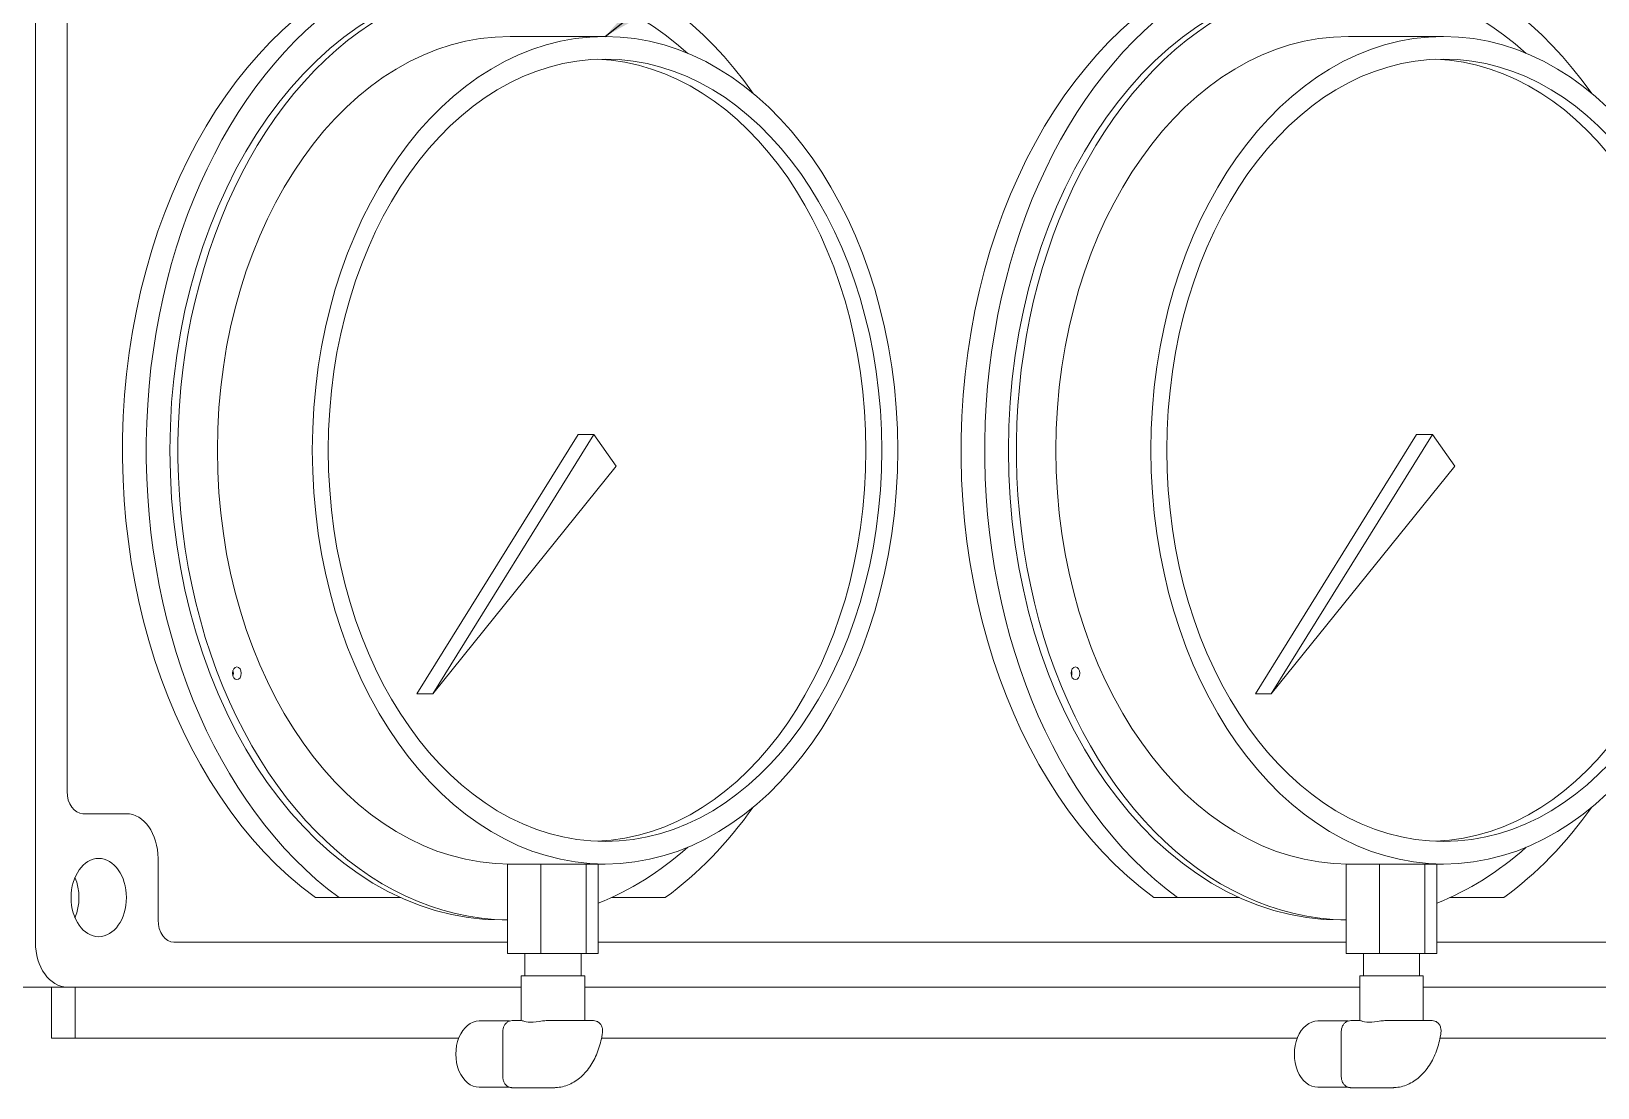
# Model space of a CAD drawing. Header units: inches. Extents: x 20 to 536, y 8 to 344.
# Drawn here: x 294.15 to 302.9, y 107 to 112.91 of the extents above; entities that cross this region are included whole.
import ezdxf

# ---------------------------------------------------------------- set-up
doc = ezdxf.new("R2010")
doc.units = ezdxf.units.IN
doc.header["$LTSCALE"] = 16
doc.header["$MEASUREMENT"] = 0
doc.layers.add('Symbol (ANSI)', color=7, linetype='Continuous', lineweight=25)
doc.layers.add('Visible (ANSI)', color=7, linetype='Continuous', lineweight=50)
doc.styles.add('Standard D-E', font='arial.ttf')
doc.dimstyles.new('in [mm] D-E NeptuneBenson$7', dxfattribs={"dimscale": 16, "dimtxt": 0.15, "dimasz": 0.098425, "dimexe": 0.125, "dimexo": 0.063, "dimgap": 0.031496, "dimtad": 0, "dimtih": 1, "dimtoh": 1, "dimdec": 4, "dimrnd": 1e-08, "dimzin": 3, "dimdsep": 46, "dimlunit": 5, "dimtxsty": 'Standard D-E', "dimcen": 0.09, "dimdle": 0.393701, "dimclrd": 256, "dimclre": 256, "dimclrt": 256, "dimadec": 1, "dimazin": 1, "dimtfac": 1, "dimtofl": 0, "dimtmove": 0, "dimatfit": 3, "dimfxl": 1, "dimfrac": 1, "dimtolj": 1, "dimtzin": 4, "dimlwd": -1, "dimlwe": -1, "dimarcsym": 0})

msp = doc.modelspace()

# ---------------------------------------------------------------- linework, layer by layer
at = {"layer": 'Visible (ANSI)', "linetype": 'Continuous', "lineweight": 18}
for p, q in [((294.17022, 107.81734), (294.17022, 115.31734)), ((294.34703, 108.66109), (294.34703, 114.47359)), ((296.8219, 112.87981), (297.35223, 112.87981)), ((301.50643, 112.87981), (302.03676, 112.87981)), ((296.3013, 109.20606), (297.20134, 110.6557)), ((296.38968, 109.20606), (297.28973, 110.6557)), ((297.20134, 110.6557), (297.28973, 110.6557)), ((297.28973, 110.6557), (297.41473, 110.47892)), ((300.98583, 109.20606), (301.88587, 110.6557)), ((301.07422, 109.20606), (301.97426, 110.6557)), ((301.88587, 110.6557), (301.97426, 110.6557)), ((301.97426, 110.6557), (302.09926, 110.47892)), ((297.41473, 110.47892), (296.38968, 109.20606)), ((302.09926, 110.47892), (301.07422, 109.20606)), ((296.3013, 109.20606), (296.38968, 109.20606)), ((300.98583, 109.20606), (301.07422, 109.20606)), ((294.67846, 108.53609), (294.43541, 108.53609)), ((294.85523, 107.94238), (294.85523, 108.28609)), ((296.99347, 108.25481), (296.80804, 108.25481)), ((296.80804, 108.25481), (296.80804, 107.75481)), ((297.24677, 108.25481), (296.99347, 108.25481)), ((296.99347, 108.25481), (296.99347, 107.75481)), ((297.24677, 108.25481), (297.24677, 107.75481)), ((297.24677, 108.25481), (297.35223, 108.25481)), ((297.31464, 108.25481), (297.31464, 107.75481)), ((301.678, 108.25481), (301.49258, 108.25481)), ((301.49258, 108.25481), (301.49258, 107.75481)), ((301.9313, 108.25481), (301.678, 108.25481)), ((301.678, 108.25481), (301.678, 107.75481)), ((301.9313, 108.25481), (301.9313, 107.75481)), ((301.9313, 108.25481), (302.03676, 108.25481)), ((301.99917, 108.25481), (301.99917, 107.75481)), ((295.73394, 108.06738), (295.86652, 108.06738)), ((296.21159, 108.06738), (295.86652, 108.06738)), ((297.68889, 108.06738), (297.38802, 108.06738)), ((300.41847, 108.06738), (300.55106, 108.06738)), ((300.89612, 108.06738), (300.55106, 108.06738)), ((302.37342, 108.06738), (302.07255, 108.06738)), ((296.77771, 107.94231), (296.80804, 107.94231)), ((301.46224, 107.94231), (301.49258, 107.94231)), ((296.80804, 107.81738), (294.94362, 107.81738)), ((301.49258, 107.81738), (297.31464, 107.81738)), ((303.29632, 107.81738), (301.99917, 107.81738)), ((296.80804, 107.75481), (296.99347, 107.75481)), ((296.90436, 107.75481), (296.90436, 107.62981)), ((296.99347, 107.75481), (297.24677, 107.75481)), ((297.21832, 107.75481), (297.21832, 107.62981)), ((297.24677, 107.75481), (297.31464, 107.75481)), ((301.49258, 107.75481), (301.678, 107.75481)), ((301.58889, 107.75481), (301.58889, 107.62981)), ((301.678, 107.75481), (301.9313, 107.75481)), ((301.90285, 107.75481), (301.90285, 107.62981)), ((301.9313, 107.75481), (301.99917, 107.75481)), ((297.23884, 107.62981), (296.88384, 107.62981)), ((296.88384, 107.62981), (296.88384, 107.37981)), ((297.23884, 107.62981), (297.23884, 107.37981)), ((301.92337, 107.62981), (301.56837, 107.62981)), ((301.56837, 107.62981), (301.56837, 107.37981)), ((301.92337, 107.62981), (301.92337, 107.37981)), ((294.08184, 107.56734), (294.347, 107.56734)), ((294.26038, 107.28234), (294.26038, 107.56734)), ((296.88384, 107.56734), (294.347, 107.56734)), ((294.39296, 107.56734), (294.39296, 107.28234)), ((301.56837, 107.56734), (297.23884, 107.56734)), ((303.89294, 107.56734), (301.92337, 107.56734)), ((296.81943, 107.37757), (296.64964, 107.37757)), ((296.88634, 107.37981), (296.83368, 107.37981)), ((297.0834, 107.37981), (297.03166, 107.37981)), ((297.16906, 107.37981), (297.0834, 107.37981)), ((297.28808, 107.37981), (297.20242, 107.37981)), ((301.50396, 107.37757), (301.33417, 107.37757)), ((301.57087, 107.37981), (301.51821, 107.37981)), ((301.76793, 107.37981), (301.71619, 107.37981)), ((301.8536, 107.37981), (301.76793, 107.37981)), ((301.97261, 107.37981), (301.88695, 107.37981)), ((294.39296, 107.28234), (294.26038, 107.28234)), ((294.39296, 107.28234), (296.53515, 107.28234)), ((296.7807, 107.31731), (296.7807, 107.06731)), ((297.33265, 107.28234), (301.21969, 107.28234)), ((301.46523, 107.31731), (301.46523, 107.06731)), ((302.01718, 107.28234), (303.44393, 107.28234)), ((296.81943, 107.00705), (296.64964, 107.00705)), ((296.83368, 107.00481), (296.84037, 107.00481)), ((296.84037, 107.00481), (297.06126, 107.00481)), ((301.50396, 107.00705), (301.33417, 107.00705)), ((301.51821, 107.00481), (301.5249, 107.00481)), ((301.5249, 107.00481), (301.7458, 107.00481))]:
    msp.add_line(p, q, dxfattribs=at)
for centre, major_axis, start_param, end_param in [((296.77771, 110.56731), (0, 2.8125), 5.5005814, 8.9488413), ((301.46224, 110.56731), (0, 2.8125), 5.5005814, 8.9488413), ((296.64512, 110.56731), (0, 2.8125), 0, 2.665656), ((296.8219, 110.56731), (0, -2.625), 2.5774137, 6.2757207), ((301.32966, 110.56731), (0, 2.8125), 0, 2.665656), ((301.50643, 110.56731), (0, -2.625), 2.5774137, 6.2757207), ((296.77771, 110.56731), (0, -2.625), 3.1415927, 6.2831853), ((301.46224, 110.56731), (0, -2.625), 3.1415927, 6.2831853), ((296.8219, 110.56731), (0, -2.3125), 3.1415927, 6.2831853), ((301.50643, 110.56731), (0, -2.3125), 3.1415927, 6.2831853), ((297.26384, 110.56731), (0, -2.18642), 0.0285895, 3.1130032), ((301.94837, 110.56731), (0, -2.18642), 0.0285895, 3.1130032), ((295.25143, 109.32111), (0, 0.035), 4.2452429, 5.1795351), ((299.93596, 109.32111), (0, 0.035), 4.2452429, 5.1795351), ((294.43541, 108.66109), (0, -0.125), 4.712389, 6.2831853), ((294.67846, 108.28609), (0, 0.25), 4.712389, 6.2831853), ((296.77771, 110.56731), (0, -2.8125), 0.4759367, 0.7826039), ((301.46224, 110.56731), (0, -2.8125), 0.4759367, 0.7826039), ((296.8219, 110.56731), (0, -2.625), 0.2686821, 0.564179), ((301.50643, 110.56731), (0, -2.625), 0.2686821, 0.564179), ((294.25861, 108.06734), (0, 0.21875), 4.1712895, 5.2534885), ((294.94362, 107.94238), (0, -0.125), 4.712389, 6.2831853), ((294.347, 107.81734), (0, -0.25), 4.712389, 6.2831853), ((296.64964, 107.19231), (0, 0.18526), 0, 3.1415927), ((301.33417, 107.19231), (0, 0.18526), 0, 3.1415927)]:
    msp.add_ellipse(centre, major_axis=major_axis, ratio=0.7071068, start_param=start_param, end_param=end_param, dxfattribs=at)
for centre, major_axis in [((297.35223, 110.56731), (0, 2.3125)), ((302.03676, 110.56731), (0, 2.3125)), ((297.35223, 110.56731), (0, 2.18642)), ((302.03676, 110.56731), (0, 2.18642)), ((295.29563, 109.32111), (0, -0.035)), ((299.98016, 109.32111), (0, -0.035)), ((294.52378, 108.06734), (0, 0.21875))]:
    msp.add_ellipse(centre, major_axis=major_axis, ratio=0.7071068, dxfattribs=at)
for points, knots in [([(296.83368, 107.37981), (296.82845, 107.37981), (296.82323, 107.3789), (296.81333, 107.37547), (296.80869, 107.37289), (296.8, 107.36629), (296.79613, 107.36213), (296.78955, 107.35283), (296.78693, 107.34764), (296.78306, 107.33692), (296.7818, 107.33138), (296.78085, 107.32297), (296.7807, 107.32014), (296.7807, 107.31731)], [1.5707963, 1.5707963, 1.5707963, 1.5707963, 1.8106307, 1.8106307, 2.0638714, 2.0638714, 2.3552141, 2.3552141, 2.6693734, 2.6693734, 2.9835327, 2.9835327, 3.1415927, 3.1415927, 3.1415927, 3.1415927]), ([(296.88634, 107.37981), (296.88804, 107.37981), (296.8906, 107.37899), (296.90278, 107.37497), (296.91733, 107.37053), (296.93583, 107.37053), (296.95433, 107.37053), (296.97741, 107.37497), (297.01173, 107.37899), (297.02169, 107.37981), (297.03166, 107.37981)], [2.0007518, 2.0007518, 2.0007518, 2.0007518, 2.07967253, 2.07967253, 2.27900016, 2.27900016, 2.27900016, 2.47832779, 2.47832779, 2.55724853, 2.55724853, 2.55724853, 2.55724853]), ([(297.16906, 107.37981), (297.17545, 107.37985), (297.18145, 107.37977), (297.18685, 107.37977), (297.19225, 107.37977), (297.1975, 107.37985), (297.20242, 107.37981)], [1.11851794, 1.11851794, 1.11851794, 1.11851794, 1.17671806, 1.17671806, 1.17671806, 1.23491818, 1.23491818, 1.23491818, 1.23491818]), ([(297.28808, 107.37981), (297.29331, 107.37981), (297.29865, 107.37888), (297.30855, 107.37536), (297.31306, 107.3728), (297.32141, 107.36626), (297.3251, 107.36216), (297.33145, 107.35275), (297.33394, 107.34725), (297.3373, 107.33591), (297.33815, 107.3301), (297.33837, 107.32067), (297.33816, 107.31702), (297.3377, 107.31343)], [0, 0, 0, 0, 0.01979781, 0.01979781, 0.0397059, 0.0397059, 0.06180653, 0.06180653, 0.0874078, 0.0874078, 0.11334431, 0.11334431, 0.12968255, 0.12968255, 0.12968255, 0.12968255]), ([(301.51821, 107.37981), (301.51298, 107.37981), (301.50777, 107.3789), (301.49786, 107.37547), (301.49322, 107.37289), (301.48454, 107.36629), (301.48067, 107.36213), (301.47408, 107.35283), (301.47147, 107.34764), (301.46759, 107.33692), (301.46634, 107.33138), (301.46539, 107.32297), (301.46523, 107.32014), (301.46523, 107.31731)], [1.5707963, 1.5707963, 1.5707963, 1.5707963, 1.8106307, 1.8106307, 2.0638714, 2.0638714, 2.3552141, 2.3552141, 2.6693734, 2.6693734, 2.9835327, 2.9835327, 3.1415927, 3.1415927, 3.1415927, 3.1415927]), ([(301.57087, 107.37981), (301.57257, 107.37981), (301.57514, 107.37899), (301.58731, 107.37497), (301.60187, 107.37053), (301.62036, 107.37053), (301.63886, 107.37053), (301.66194, 107.37497), (301.69626, 107.37899), (301.70622, 107.37981), (301.71619, 107.37981)], [2.0007518, 2.0007518, 2.0007518, 2.0007518, 2.07967253, 2.07967253, 2.27900016, 2.27900016, 2.27900016, 2.47832779, 2.47832779, 2.55724853, 2.55724853, 2.55724853, 2.55724853]), ([(301.8536, 107.37981), (301.85998, 107.37985), (301.86598, 107.37977), (301.87138, 107.37977), (301.87679, 107.37977), (301.88204, 107.37985), (301.88695, 107.37981)], [1.11851794, 1.11851794, 1.11851794, 1.11851794, 1.17671806, 1.17671806, 1.17671806, 1.23491818, 1.23491818, 1.23491818, 1.23491818]), ([(301.97261, 107.37981), (301.97784, 107.37981), (301.98318, 107.37888), (301.99308, 107.37536), (301.9976, 107.3728), (302.00595, 107.36626), (302.00964, 107.36216), (302.01598, 107.35275), (302.01847, 107.34725), (302.02183, 107.33591), (302.02268, 107.3301), (302.0229, 107.32067), (302.0227, 107.31702), (302.02223, 107.31343)], [0, 0, 0, 0, 0.01979781, 0.01979781, 0.0397059, 0.0397059, 0.06180653, 0.06180653, 0.0874078, 0.0874078, 0.11334431, 0.11334431, 0.12968255, 0.12968255, 0.12968255, 0.12968255]), ([(297.08715, 107.00571), (297.1123, 107.00809), (297.13711, 107.01521), (297.18385, 107.03794), (297.20579, 107.05352), (297.24549, 107.09156), (297.26326, 107.11402), (297.29378, 107.16416), (297.30654, 107.19183), (297.32643, 107.25058), (297.33356, 107.28165), (297.3377, 107.31343)], [3.2084134, 3.2084134, 3.2084134, 3.2084134, 3.4727754, 3.4727754, 3.7371375, 3.7371375, 4.0014996, 4.0014996, 4.2658617, 4.2658617, 4.5302237, 4.5302237, 4.5302237, 4.5302237]), ([(301.77168, 107.00571), (301.79684, 107.00809), (301.82164, 107.01521), (301.86838, 107.03794), (301.89032, 107.05352), (301.93002, 107.09156), (301.94779, 107.11402), (301.97831, 107.16416), (301.99107, 107.19183), (302.01096, 107.25058), (302.01809, 107.28165), (302.02223, 107.31343)], [3.2084134, 3.2084134, 3.2084134, 3.2084134, 3.4727754, 3.4727754, 3.7371375, 3.7371375, 4.0014996, 4.0014996, 4.2658617, 4.2658617, 4.5302237, 4.5302237, 4.5302237, 4.5302237]), ([(296.7807, 107.06731), (296.7807, 107.06168), (296.78132, 107.05606), (296.78385, 107.04504), (296.78576, 107.03964), (296.79104, 107.02935), (296.79442, 107.02446), (296.80292, 107.01572), (296.80808, 107.01188), (296.81904, 107.00684), (296.8246, 107.00535), (296.83142, 107.00485), (296.83255, 107.00481), (296.83368, 107.00481)], [3.1415927, 3.1415927, 3.1415927, 3.1415927, 3.4557519, 3.4557519, 3.7699112, 3.7699112, 4.0840704, 4.0840704, 4.3982297, 4.3982297, 4.6606232, 4.6606232, 4.712389, 4.712389, 4.712389, 4.712389]), ([(301.46523, 107.06731), (301.46523, 107.06168), (301.46585, 107.05606), (301.46838, 107.04504), (301.47029, 107.03964), (301.47558, 107.02935), (301.47895, 107.02446), (301.48745, 107.01572), (301.49261, 107.01188), (301.50357, 107.00684), (301.50913, 107.00535), (301.51595, 107.00485), (301.51708, 107.00481), (301.51821, 107.00481)], [3.1415927, 3.1415927, 3.1415927, 3.1415927, 3.4557519, 3.4557519, 3.7699112, 3.7699112, 4.0840704, 4.0840704, 4.3982297, 4.3982297, 4.6606232, 4.6606232, 4.712389, 4.712389, 4.712389, 4.712389]), ([(297.08715, 107.00571), (297.08559, 107.00556), (297.08399, 107.00544), (297.08068, 107.00523), (297.07897, 107.00514), (297.07552, 107.005), (297.07377, 107.00495), (297.07022, 107.00487), (297.06843, 107.00485), (297.06484, 107.00481), (297.06304, 107.00481), (297.06126, 107.00481)], [0, 0, 0, 0, 0.012963359, 0.012963359, 0.025926717, 0.025926717, 0.038890076, 0.038890076, 0.051853435, 0.051853435, 0.064816794, 0.064816794, 0.064816794, 0.064816794]), ([(301.77168, 107.00571), (301.77013, 107.00556), (301.76852, 107.00544), (301.76521, 107.00523), (301.76351, 107.00514), (301.76005, 107.005), (301.7583, 107.00495), (301.75475, 107.00487), (301.75296, 107.00485), (301.74937, 107.00481), (301.74757, 107.00481), (301.7458, 107.00481)], [0, 0, 0, 0, 0.012963359, 0.012963359, 0.025926717, 0.025926717, 0.038890076, 0.038890076, 0.051853435, 0.051853435, 0.064816794, 0.064816794, 0.064816794, 0.064816794])]:
    msp.add_open_spline(points, degree=3, knots=knots, dxfattribs=at)

# ---------------------------------------------------------------- leaders
at = {"layer": 'Symbol (ANSI)', "annotation_type": 0, "has_hookline": 1, "hookline_direction": 0, "text_width": 23.73806}
msp.add_leader([(297.35223, 112.87981), (308.78926, 122.08039), (310.36406, 122.08039)], dimstyle='in [mm] D-E NeptuneBenson$7', override={"dimtad": 0}, dxfattribs=at)

doc.saveas('drawing.dxf')
